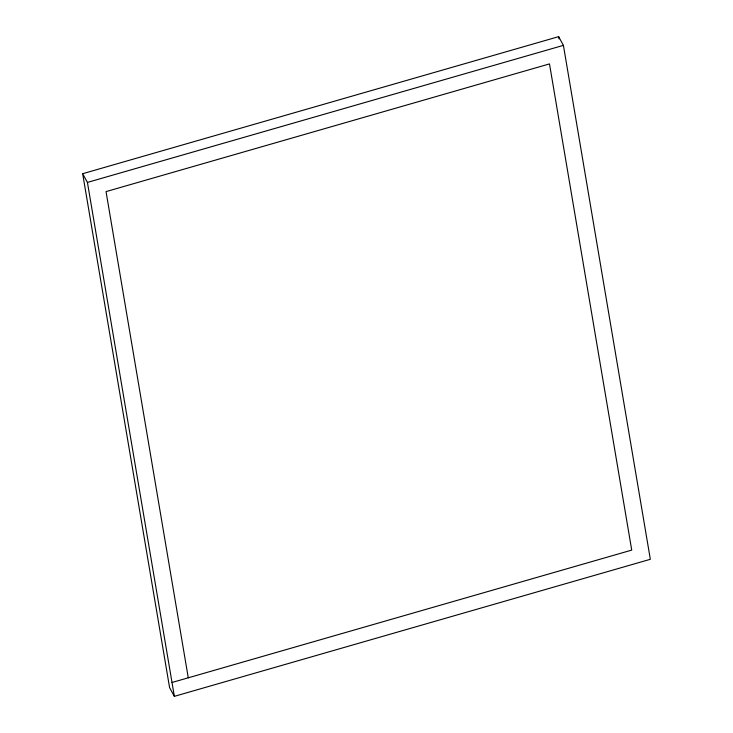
<?xml version="1.0" encoding="UTF-8"?>
<svg xmlns="http://www.w3.org/2000/svg" width="733" height="733" viewBox="0 0 733 733"><rect width="100%" height="100%" fill="white"/><g stroke="black" fill="none" stroke-linecap="round" stroke-linejoin="round"><path stroke-width="1.1" d="M82.664 173.703L558.647 36.65L563.411 45.364L650.336 559.297L174.353 696.35L169.589 687.636L82.664 173.703L87.429 182.416L174.353 696.35M87.429 182.416L563.411 45.364M172.008 682.487L631.727 550.107L549.493 63.908L106.038 191.606L188.271 677.805M558.647 36.65L559.032 38.904"/></g></svg>
